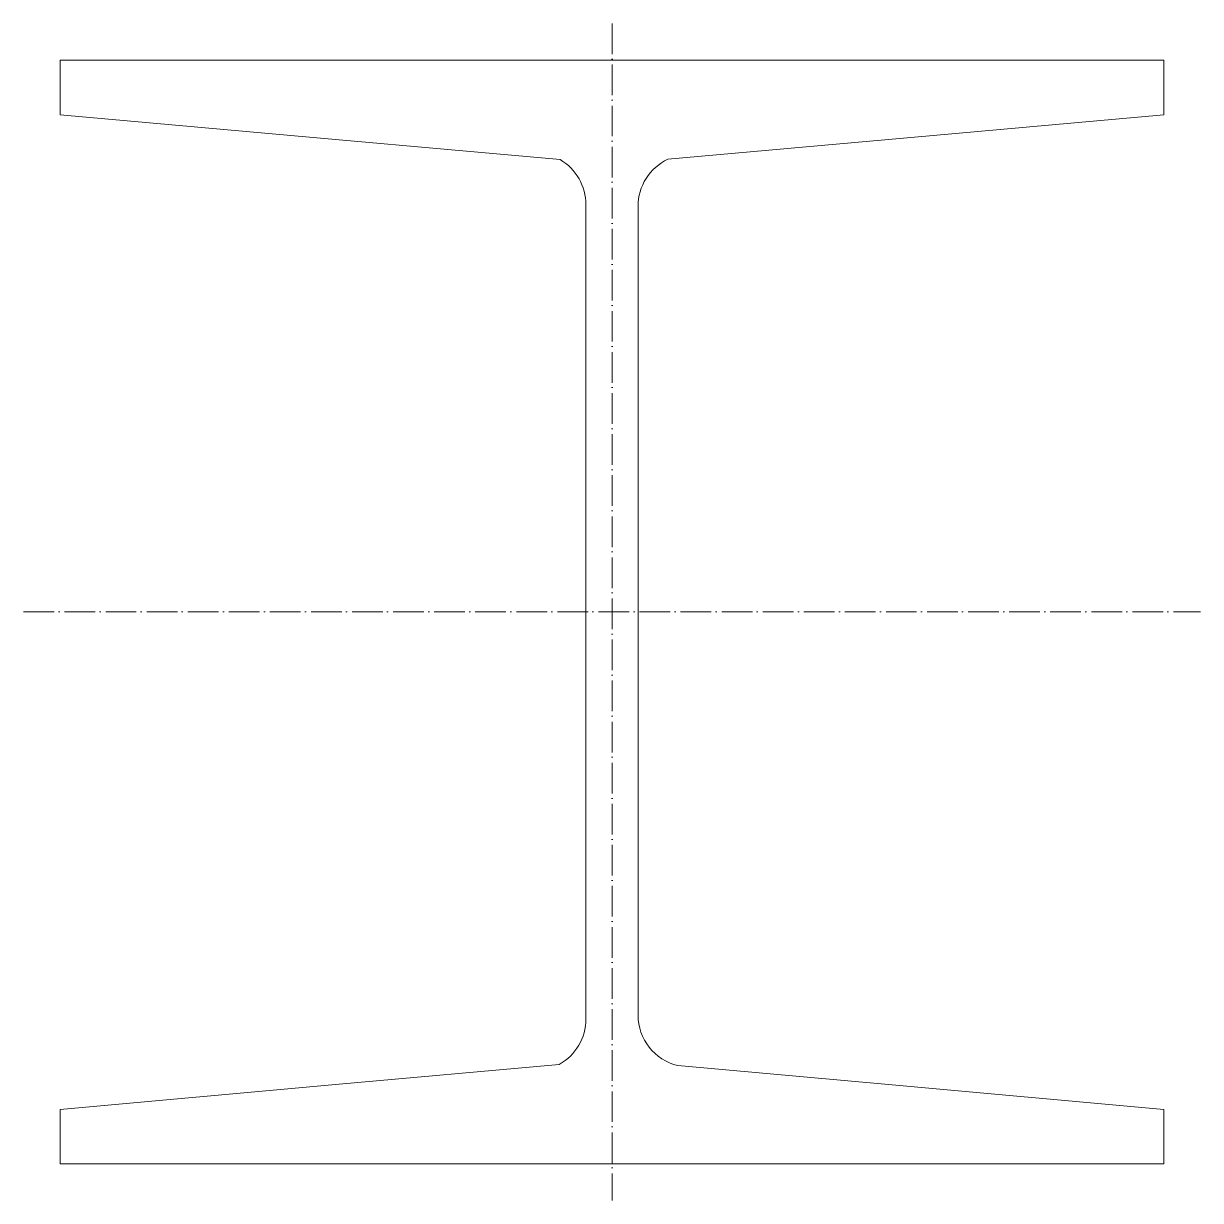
# Model space of a CAD drawing. Header units: metres. Extents: x -96 to 96, y -137 to 55.
import ezdxf

# ---------------------------------------------------------------- set-up
doc = ezdxf.new("R2010")
doc.units = ezdxf.units.M
doc.linetypes.add('MV_hartlijn_staal', pattern=[6.6, 5, -0.8, 0, -0.8])
doc.layers.add('A-DETL-GENF', color=92, linetype='Continuous', lineweight=18)

# ---------------------------------------------------------------- blocks, each defined once
blk = doc.blocks.new('28 Staalprofielen B-profiel - B 100-3529370-00_0 Basismaterialen')
at = {"layer": 'A-DETL-GENF', "linetype": 'MV_hartlijn_staal', "lineweight": 13}
for p, q in [((0, 55.32), (0, -136.68)), ((-96, -40.68), (96, -40.68))]:
    blk.add_line(p, q, dxfattribs=at)
at = {"layer": 'A-DETL-GENF'}
for p, q in [((90, 49.32), (-90, 49.32)), ((-90, 49.32), (-90, 40.45)), ((90, 49.32), (90, 40.45)), ((-90, 40.45), (-45.13, 36.42)), ((90, 40.45), (45.13, 36.42)), ((-45.13, 36.42), (-8.48, 33.12)), ((45.13, 36.42), (9.13, 33.18)), ((-4.25, 25.77), (-4.25, -107.07)), ((4.25, 25.49), (4.25, -106.42)), ((-45.13, -117.78), (-8.61, -114.5)), ((45.13, -117.78), (10.76, -114.68)), ((-90, -121.82), (-45.13, -117.78)), ((90, -121.83), (45.13, -117.78)), ((-90, -130.68), (-90, -121.82)), ((90, -130.68), (90, -121.83)), ((90, -130.68), (-90, -130.68))]:
    blk.add_line(p, q, dxfattribs=at)
for centre, start, end in [((-12.75, 25.77), 0, 59.8187), ((12.75, 25.49), 115.2157, 180), ((-12.75, -107.07), 299.1713, 0), ((12.75, -106.42), 180, 256.4393)]:
    blk.add_arc(centre, 8.5, start, end, dxfattribs=at)

msp = doc.modelspace()

# ---------------------------------------------------------------- block references
msp.add_blockref('28 Staalprofielen B-profiel - B 100-3529370-00_0 Basismaterialen', (0, 0))

doc.saveas('drawing.dxf')
